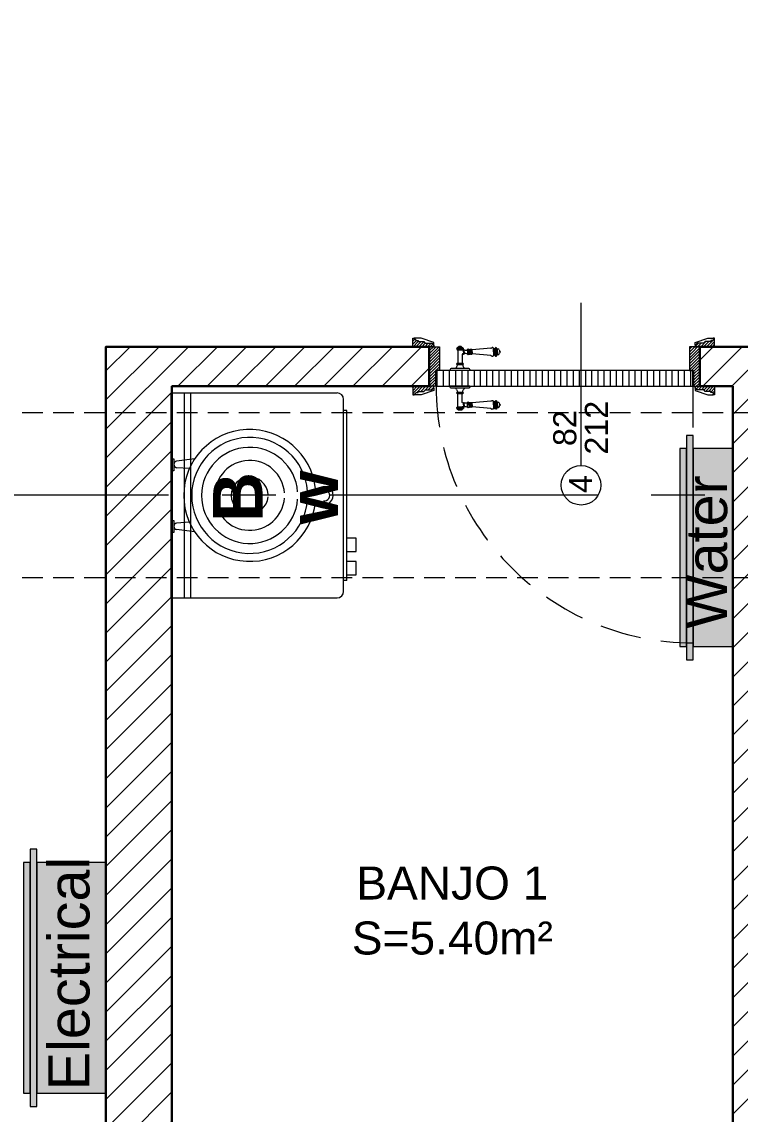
# Model space of a CAD drawing. Header units: centimetres. Extents: x 92587 to 105438, y -55119 to -48334.
# Drawn here: x 94869.6 to 95087.4, y -50860 to -50528.9 of the extents above; entities that cross this region are included whole.
import ezdxf

# ---------------------------------------------------------------- set-up
doc = ezdxf.new("R2010")
doc.units = ezdxf.units.CM
doc.header["$LTSCALE"] = 50
doc.header["$MEASUREMENT"] = 0
doc.linetypes.add('AXES', pattern=[2, 1.25, -0.25, 0.25, -0.25])
doc.linetypes.add('CACHE', pattern=[0.375, 0.25, -0.125])
doc.layers.get('0').update_dxf_attribs({"color": 8})
doc.layers.add('AXES', color=10, linetype='AXES')
doc.layers.add('TEXTE', color=7, linetype='Continuous')
for name, color, linetype, lineweight in [('BANJO', 160, 'Continuous', 9), ('BETON CACHE', 4, 'CACHE', 5), ('door', 44, 'Continuous', 5), ('KASETAT_Pen_No__22', 8, 'Continuous', 50), ('MACONNERIE COUPE', 7, 'Continuous', 30), ('MACONNERIE HACHURE', 253, 'Continuous', 13)]:
    doc.layers.add(name, color=color, linetype=linetype, lineweight=lineweight)
doc.layers.add('DEMOL', color=7, linetype='Continuous', lineweight=60, true_color=0xa87e00)
doc.layers.add('KASETAT_Pen_No__176', color=7, linetype='Continuous', lineweight=15, true_color=0x93a0c6)
doc.styles.add('GENERATED_STYLE_1', font='arial.ttf')
doc.styles.add('RS_TEXT_1.50', font='arial.ttf', dxfattribs={"height": 12.5})

# ---------------------------------------------------------------- blocks, each defined once
blk = doc.blocks.new('A$C1cd8c289')
at = {"layer": 'AXES', "lineweight": 5, "ltscale": 1.3}
blk.add_line((3195, 190), (-1985, 190), dxfattribs=at)
blk = doc.blocks.new('door900')
at = {"color": 0}
for p, q in [((-9.3, 67.7), (9.3, 67.7)), ((-6.8, 71.5), (-6.8, 70.2)), ((-5.5, 71.5), (-6.8, 71.5)), ((-6.8, 70.2), (6.8, 70.2)), ((-5.5, 71.5), (5.5, 71.5)), ((5.5, 71.5), (6.8, 71.5)), ((6.8, 71.5), (6.8, 70.2)), ((92.8, 68.1), (36.2, 62.8)), ((101.2, 67.3), (103.2, 68)), ((101.2, 56.8), (101.2, 67.3)), ((103.2, 68), (103.2, 67.7)), ((103.2, 56.8), (103.2, 68)), ((106.5, 68), (105.5, 67.3)), ((105.5, 56.8), (105.5, 67.3)), ((106.5, 56.8), (106.5, 68)), ((110.7, 68), (111.8, 67.3)), ((110.7, 56.8), (110.7, 68)), ((111.8, 56.8), (111.8, 67.3)), ((9.3, 65.2), (-9.3, 65.2)), ((-6.8, 62.7), (-6.8, 24)), ((-6.8, 62.7), (6.8, 62.7)), ((8.7, 62.7), (6.8, 62.7)), ((6.8, 49.1), (6.8, 24)), ((8.7, 50.9), (8.7, 50.9)), ((10.5, 56.8), (10.5, 62.5)), ((10.5, 56.8), (10.5, 51.1)), ((12.7, 56.8), (12.7, 62.5)), ((12.7, 56.8), (12.7, 51.1)), ((22.5, 63.8), (22.5, 49.8)), ((26.5, 56.8), (26.5, 63.8)), ((26.5, 63.8), (29.1, 63.8)), ((26.5, 63.8), (29.1, 63.8)), ((26.5, 56.8), (26.5, 49.8)), ((26.5, 49.8), (29.1, 49.8)), ((26.5, 49.8), (29.1, 49.8)), ((29.1, 63.8), (29.1, 62.8)), ((29.1, 62.8), (29.1, 56.8)), ((29.1, 50.8), (29.1, 56.8)), ((29.1, 50.8), (29.1, 49.8)), ((29.1, 49.8), (29.1, 49.8)), ((31.1, 62.8), (31.1, 56.8)), ((31.1, 50.8), (31.1, 56.8)), ((34.1, 56.8), (34.1, 62.8)), ((34.1, 62.8), (34.1, 56.8)), ((34.1, 50.8), (34.1, 56.8)), ((34.1, 56.8), (34.1, 50.8)), ((36.2, 56.8), (36.2, 62.8)), ((36.2, 56.8), (36.2, 50.8)), ((92.8, 45.5), (36.2, 50.8)), ((101.2, 56.8), (101.2, 46.3)), ((101.2, 46.3), (103.2, 45.7)), ((103.2, 56.8), (103.2, 46.3)), ((103.2, 45.9), (103.2, 45.7)), ((105.5, 56.8), (105.5, 46.3)), ((106.5, 45.7), (105.5, 46.3)), ((106.5, 56.8), (106.5, 45.7)), ((110.7, 56.8), (110.7, 45.7)), ((110.7, 45.7), (111.8, 46.3)), ((111.8, 66.2), (113.3, 66.2)), ((111.8, 56.8), (111.8, 46.3)), ((111.8, 47.5), (113.3, 47.5)), ((113.3, 56.8), (113.3, 66.2)), ((113.3, 56.8), (113.3, 47.5)), ((120.5, 56.8), (120.5, 58.6)), ((120.5, 56.8), (120.5, 55)), ((-30, 3), (-30, 0)), ((30, 0), (-30, 0)), ((27, 6), (-27, 6)), ((-8.3, 22.3), (8.3, 22.3)), ((-8.3, 18.3), (8.3, 18.3)), ((30, 3), (30, 0))]:
    blk.add_line(p, q, dxfattribs=at)
for centre, radius, start, end in [((-9.3, 66.5), 1.25, 90, 270), ((-6.8, 67.7), 2.51, 90.115, 179.885), ((0, 64), 9.29, 53.4104, 126.5896), ((6.8, 67.7), 2.51, 0.115, 89.885), ((9.3, 66.5), 1.25, 270, 90), ((93.1, 72.5), 4.4, 266.3976, 315.6468), ((98.3, 67.4), 2.89, 358.3861, 135.6468), ((104.3, 67.6), 1.15, 170.914, 348.1019), ((108.6, 68), 2.1, 0, 180), ((-6.8, 65.2), 2.51, 180.115, 269.885), ((6.8, 65.2), 2.51, 270.115, 359.885), ((8.7, 49), 1.91, 88.7426, 178.1515), ((8.6, 64.9), 2.15, 272.7029, 297.6142), ((8.6, 48.8), 2.15, 62.3858, 87.2971), ((10, 62.5), 0.561, 3.7097, 127.9634), ((10, 51.1), 0.561, 232.0366, 356.2903), ((11.6, 62.5), 1.1, 0.0106, 179.9894), ((11.6, 51.1), 1.1, 180.0106, 359.9894), ((16.7, 70.5), 8.83, 243.5466, 311.3694), ((16.7, 43.2), 8.83, 48.6306, 116.4534), ((24.5, 63.7), 2.01, 4.1469, 175.8531), ((24.5, 50), 2.01, 184.1469, 355.8531), ((30.1, 62.8), 1.03, 0, 180.0014), ((30.1, 50.8), 1.03, 179.9972, 0), ((32.6, 62.8), 1.48, 0, 180), ((32.6, 50.8), 1.48, 180, 0), ((35.2, 62.8), 1.03, 0, 180), ((32.6, 62.8), 1.48, 1.563306237032948e-10, 2.08440831604393e-10), ((35.2, 50.8), 1.03, 180, 0), ((93.1, 41.1), 4.4, 44.3532, 93.6024), ((98.3, 46.2), 2.89, 224.3532, 1.6139), ((104.3, 46.1), 1.15, 11.8981, 189.086), ((108.6, 45.7), 2.1, 180, 0), ((115.5, 62.5), 2.84, 13.4568, 140.4953), ((115.5, 51.2), 2.84, 219.5047, 346.5432), ((127.9, 65.2), 9.88, 191.9991, 221.6757), ((127.9, 48.5), 9.88, 138.3243, 168.0009), ((120.5, 56.8), 1.79, 0, 90), ((120.5, 56.8), 1.79, 270, 0), ((-27, 3), 3, 90, 180), ((-6.8, 6), 6, 130.5908, 180), ((-16.6, 16.6), 8.41, 314.3689, 12.0705), ((-8.3, 20.3), 2, 90, 270), ((-8.5, 24), 1.71, 275.059, 359.7825), ((8.5, 24), 1.71, 180.2175, 264.941), ((16.6, 16.6), 8.41, 167.9295, 225.6311), ((8.3, 20.3), 2, 270, 90), ((6.8, 6), 6, 0, 49.4092), ((27, 3), 3, 0, 90)]:
    blk.add_arc(centre, radius, start, end, dxfattribs=at)

msp = doc.modelspace()

# ---------------------------------------------------------------- hatches: boundary and pattern name
at = {"layer": 'door'}
h = msp.add_hatch(dxfattribs=at)
h.set_pattern_fill('ANSI31', color=256, scale=5, angle=900)
h.set_pattern_definition([(225, (241792.3773, -109202.33257), (0.4419417382, -0.4419417382), [])])
h.paths.add_polyline_path([(94993.12, -50627.36), (94996.26, -50627.36), (94996.26, -50634.54), (94995.01, -50634.54), (94995.01, -50639.36), (94993.12, -50639.36)])
edge = h.paths.add_edge_path()
edge.add_line((94989.37, -50625.48), (94989.79, -50625.48))
edge.add_line((94989.79, -50625.48), (94989.79, -50625.79))
edge.add_line((94989.79, -50625.79), (94991.55, -50625.79))
edge.add_line((94991.55, -50625.79), (94991.55, -50626))
edge.add_arc((94991.55, -50626.31), 0.314, 0, 90, ccw=False)
edge.add_line((94991.86, -50626.31), (94993.96, -50626.31))
edge.add_line((94993.96, -50626.31), (94993.96, -50626.52))
edge.add_arc((94993.96, -50626.84), 0.314, 0, 90, ccw=False)
edge.add_line((94994.27, -50626.84), (94994.48, -50626.84))
edge.add_line((94994.48, -50626.84), (94994.48, -50627.36))
edge.add_line((94994.48, -50627.36), (94988.12, -50627.36))
edge.add_line((94988.12, -50627.36), (94988.12, -50624.74))
edge.add_line((94988.12, -50624.74), (94988.53, -50624.74))
edge.add_line((94988.53, -50624.74), (94988.53, -50625.06))
edge.add_line((94988.53, -50625.06), (94988.95, -50625.06))
edge.add_arc((94989.37, -50625.06), 0.419, 180, 270)
edge = h.paths.add_edge_path()
edge.add_line((94989.37, -50641.25), (94989.79, -50641.25))
edge.add_line((94989.79, -50641.25), (94989.79, -50640.93))
edge.add_line((94989.79, -50640.93), (94991.55, -50640.93))
edge.add_line((94991.55, -50640.93), (94991.55, -50640.72))
edge.add_arc((94991.55, -50640.41), 0.314, 270, 360)
edge.add_line((94991.86, -50640.41), (94993.96, -50640.41))
edge.add_line((94993.96, -50640.41), (94993.96, -50640.2))
edge.add_arc((94993.96, -50639.89), 0.314, 270, 360)
edge.add_line((94994.27, -50639.89), (94994.48, -50639.89))
edge.add_line((94994.48, -50639.89), (94994.48, -50639.36))
edge.add_line((94994.48, -50639.36), (94988.12, -50639.36))
edge.add_line((94988.12, -50639.36), (94988.12, -50641.98))
edge.add_line((94988.12, -50641.98), (94988.53, -50641.98))
edge.add_line((94988.53, -50641.98), (94988.53, -50641.67))
edge.add_line((94988.53, -50641.67), (94988.95, -50641.67))
edge.add_arc((94989.37, -50641.67), 0.419, 90, 180, ccw=False)
h = msp.add_hatch(dxfattribs=at)
h.set_pattern_fill('ANSI31', color=256, scale=5, angle=900)
h.set_pattern_definition([(225, (241782.3654, -109202.33257), (0.4419417382, -0.4419417382), [])])
edge = h.paths.add_edge_path()
edge.add_line((95078.86, -50625.48), (95078.44, -50625.48))
edge.add_line((95078.44, -50625.48), (95078.44, -50625.79))
edge.add_line((95078.44, -50625.79), (95076.68, -50625.79))
edge.add_line((95076.68, -50625.79), (95076.68, -50626))
edge.add_arc((95076.68, -50626.31), 0.314, 90, 180)
edge.add_line((95076.37, -50626.31), (95074.27, -50626.31))
edge.add_line((95074.27, -50626.31), (95074.27, -50626.52))
edge.add_arc((95074.27, -50626.84), 0.314, 90, 180)
edge.add_line((95073.96, -50626.84), (95073.75, -50626.84))
edge.add_line((95073.75, -50626.84), (95073.75, -50627.36))
edge.add_line((95073.75, -50627.36), (95079.61, -50627.36))
edge.add_line((95079.61, -50627.36), (95079.61, -50624.74))
edge.add_line((95079.61, -50624.74), (95079.2, -50624.74))
edge.add_line((95079.2, -50624.74), (95079.2, -50625.06))
edge.add_line((95079.2, -50625.06), (95079.28, -50625.06))
edge.add_arc((95078.86, -50625.06), 0.419, -90, 0, ccw=False)
h.paths.add_polyline_path([(95075.11, -50627.36), (95071.97, -50627.36), (95071.97, -50634.54), (95073.22, -50634.54), (95073.22, -50639.36), (95075.11, -50639.36)])
edge = h.paths.add_edge_path()
edge.add_line((95078.86, -50641.25), (95078.44, -50641.25))
edge.add_line((95078.44, -50641.25), (95078.44, -50640.93))
edge.add_line((95078.44, -50640.93), (95076.68, -50640.93))
edge.add_line((95076.68, -50640.93), (95076.68, -50640.72))
edge.add_arc((95076.68, -50640.41), 0.314, 180, 270, ccw=False)
edge.add_line((95076.37, -50640.41), (95074.27, -50640.41))
edge.add_line((95074.27, -50640.41), (95074.27, -50640.2))
edge.add_arc((95074.27, -50639.89), 0.314, 180, 270, ccw=False)
edge.add_line((95073.96, -50639.89), (95073.75, -50639.89))
edge.add_line((95073.75, -50639.89), (95073.75, -50639.36))
edge.add_line((95073.75, -50639.36), (95079.61, -50639.36))
edge.add_line((95079.61, -50639.36), (95079.61, -50641.98))
edge.add_line((95079.61, -50641.98), (95079.2, -50641.98))
edge.add_line((95079.2, -50641.98), (95079.2, -50641.67))
edge.add_line((95079.2, -50641.67), (95079.28, -50641.67))
edge.add_arc((95078.86, -50641.67), 0.419, 360, 450)
h = msp.add_hatch(dxfattribs=at)
h.set_pattern_fill('ANSI31', color=256, scale=15, angle=405)
h.set_pattern_definition([(90, (48283.6622, -153249.765), (-1.875, 2e-15), [])])
h.paths.add_polyline_path([(95073.01, -50634.6), (94995.22, -50634.6), (94995.22, -50639.31), (95073.01, -50639.31)])
at = {"layer": 'KASETAT_Pen_No__176', "linetype": 'Continuous', "lineweight": 0, "true_color": 0x139b48}
msp.add_hatch(color=114, dxfattribs=at).paths.add_polyline_path([(95069.11, -50658.26), (95069.11, -50718.26), (95071.11, -50718.26), (95071.11, -50722.26), (95073.11, -50722.26), (95073.11, -50718.26), (95085.11, -50718.26), (95085.11, -50658.26), (95073.11, -50658.26), (95073.11, -50654.26), (95071.11, -50654.26), (95071.11, -50658.26)])
at = {"layer": 'KASETAT_Pen_No__176', "linetype": 'Continuous', "lineweight": 0, "true_color": 0x2776bb}
msp.add_hatch(color=152, dxfattribs=at).paths.add_polyline_path([(94870.11, -50783.69), (94870.11, -50853.69), (94872.11, -50853.69), (94872.11, -50857.69), (94874.11, -50857.69), (94874.11, -50853.69), (94895.11, -50853.69), (94895.11, -50783.69), (94874.11, -50783.69), (94874.11, -50779.69), (94872.11, -50779.69), (94872.11, -50783.69)])
at = {"layer": 'MACONNERIE HACHURE'}
h = msp.add_hatch(dxfattribs=at)
h.set_pattern_fill('ANSI31', color=256, scale=50, style=0)
h.set_pattern_definition([(45, (0, 5835.283), (-4.41941738, 4.41941738), [])])
h.paths.add_polyline_path([(93729.11, -50527.36), (93729.11, -50358.36), (93801.11, -50358.36), (93801.11, -50337.36), (93779.11, -50337.36), (93779.11, -50332.36), (93959.11, -50332.36), (93959.11, -50344.36), (93909.11, -50344.36), (93909.11, -50517.36), (93887.11, -50517.36), (93887.11, -50505.36), (93897.11, -50505.36), (93897.11, -50344.36), (93806.11, -50344.36), (93806.11, -50363.36), (93749.11, -50363.36), (93749.11, -50505.36), (93805.11, -50505.36), (93805.11, -50517.36), (93741.11, -50517.36), (93741.11, -50527.36)])
h.paths.add_polyline_path([(94298.94, -51192.36), (94249.11, -51192.36), (94249.11, -51152.36), (94298.94, -51152.36)])
h.paths.add_polyline_path([(94459.11, -51192.36), (94419.11, -51192.36), (94419.11, -51152.36), (94459.11, -51152.36)])
h.paths.add_polyline_path([(94319.11, -51547.36), (94229.11, -51547.36), (94229.11, -51487.36), (94076.11, -51487.36), (94076.11, -51547.36), (94064.11, -51547.36), (94064.11, -51427.36), (94084.11, -51427.36), (94084.11, -51462.36), (94249.11, -51462.36), (94249.11, -51511.36), (94319.11, -51511.36), (94319.11, -51462.36), (94354.11, -51462.36), (94354.11, -51482.36), (94344.11, -51482.36), (94344.11, -51532.36), (94319.11, -51532.36), (94319.11, -51516.36), (94249.11, -51516.36), (94249.11, -51542.36), (94319.11, -51542.36)])
h.paths.add_polyline_path([(93749.11, -49932.36), (93849.11, -49932.36), (93849.11, -49907.36), (93749.11, -49907.36)])
h.paths.add_polyline_path([(93514.11, -51940.47), (93489.11, -51940.47), (93489.11, -51987.36), (93514.11, -51987.36)])
h.paths.add_polyline_path([(93514.11, -50042.36), (93489.11, -50042.36), (93489.11, -50022.36), (93514.11, -50022.36)])
h.paths.add_polyline_path([(94196.61, -51192.36), (94214.11, -51192.36), (94214.11, -51172.36), (94196.61, -51172.36)])
h.paths.add_polyline_path([(93874.11, -51305.36), (93864.11, -51305.36), (93864.11, -51317.36), (93904.11, -51317.36), (93904.11, -51305.36), (93894.11, -51305.36), (93894.11, -50987.36), (94064.11, -50987.36), (94064.11, -51305.36), (93986.1, -51305.36), (93986.1, -51317.36), (94064.11, -51317.36), (94064.11, -51327.36), (94084.11, -51327.36), (94084.11, -51192.36), (94096.61, -51192.36), (94096.61, -51172.36), (94084.11, -51172.36), (94084.11, -50957.36), (94063.11, -50957.36), (94063.11, -50627.36), (93965.1, -50627.36), (93965.1, -50639.36), (94043.11, -50639.36), (94043.11, -50957.36), (93873.11, -50957.36), (93873.11, -50639.36), (93883.11, -50639.36), (93883.11, -50627.36), (93843.11, -50627.36), (93843.11, -50639.36), (93853.11, -50639.36), (93853.11, -50957.36), (93514.11, -50957.36), (93514.11, -50912.36), (93489.11, -50912.36), (93489.11, -50962.36), (93379.11, -50962.36), (93379.11, -50982.36), (93489.11, -50982.36), (93489.11, -51032.36), (93514.11, -51032.36), (93514.11, -50987.36), (93874.11, -50987.36)])
h.paths.add_polyline_path([(93706.11, -50332.36), (93706.11, -50352.36), (93404.11, -50352.36), (93404.11, -50417.36), (93379.11, -50417.36), (93379.11, -50327.36), (93489.11, -50327.36), (93489.11, -50312.36), (93514.11, -50312.36), (93514.11, -50332.36)])
h.paths.add_polyline_path([(94149.11, -50235.36), (94174.11, -50235.36), (94174.11, -50513.36), (94226.11, -50513.36), (94226.11, -50535.36), (94214.11, -50535.36), (94214.11, -50525.36), (94089.11, -50525.36), (94089.11, -50513.36), (94149.11, -50513.36)])
h.paths.add_polyline_path([(94174.11, -50162.36), (94174.11, -50142.36), (94224.11, -50142.36), (94224.11, -50022.36), (94249.11, -50022.36), (94249.11, -50137.36), (94266.61, -50137.36), (94266.61, -50162.36)])
h.paths.add_polyline_path([(93514.11, -49972.36), (93514.11, -49932.36), (93569.11, -49932.36), (93569.11, -49907.36), (93489.11, -49907.36), (93489.11, -49972.36)])
h.paths.add_polyline_path([(94089.11, -49932.36), (94029.11, -49932.36), (94029.11, -49907.36), (94114.11, -49907.36), (94114.11, -49972.36), (94114.11, -49972.36), (94114.11, -50022.36), (94089.11, -50022.36)])
h.paths.add_polyline_path([(93514.11, -51612.36), (93514.11, -51670.47), (93489.11, -51670.47), (93489.11, -51617.36), (93379.11, -51617.36), (93379.11, -51527.36), (93404.11, -51527.36), (93404.11, -51592.36), (93737.11, -51592.36), (93737.11, -51419.36), (93749.11, -51419.36), (93749.11, -51427.36), (93805.11, -51427.36), (93805.11, -51439.36), (93749.11, -51439.36), (93749.11, -51587.36), (93897.11, -51587.36), (93897.11, -51439.36), (93887.11, -51439.36), (93887.11, -51427.36), (93909.11, -51427.36), (93909.11, -51600.36), (93958.97, -51600.36), (93958.97, -51612.36)])
h.paths.add_polyline_path([(93749.11, -51285.36), (93749.11, -51305.36), (93772.11, -51305.36), (93772.11, -51317.36), (93749.11, -51317.36), (93749.11, -51327.36), (93737.11, -51327.36), (93737.11, -51297.36), (93514.11, -51297.36), (93514.11, -51285.36)], flags=17)
h.paths.add_polyline_path([(93729.11, -50647.36), (93514.11, -50647.36), (93514.11, -50659.36), (93741.11, -50659.36), (93741.11, -50639.36), (93751.11, -50639.36), (93751.11, -50627.36), (93741.11, -50627.36), (93741.11, -50619.36), (93729.11, -50619.36)])
h.paths.add_polyline_path([(94314.11, -50647.36), (94314.11, -50635.36), (94226.11, -50635.36), (94226.11, -50627.36), (94214.11, -50627.36), (94214.11, -50647.36)])
h.paths.add_polyline_path([(93404.11, -51297.36), (93379.11, -51297.36), (93379.11, -51347.36), (93404.11, -51347.36)])
h.paths.add_polyline_path([(93404.11, -50647.36), (93379.11, -50647.36), (93379.11, -50597.36), (93404.11, -50597.36)])
h.paths.add_polyline_path([(93514.11, -51247.36), (93489.11, -51247.36), (93489.11, -51192.47), (93514.11, -51192.47)], flags=17)
h.paths.add_polyline_path([(93514.11, -50697.36), (93489.11, -50697.36), (93489.11, -50752.25), (93514.11, -50752.25)], flags=17)
h.paths.add_polyline_path([(94659.28, -51192.36), (94709.11, -51192.36), (94709.11, -51152.36), (94659.28, -51152.36)])
h.paths.add_polyline_path([(94499.11, -51192.36), (94539.11, -51192.36), (94539.11, -51152.36), (94499.11, -51152.36)])
h.paths.add_polyline_path([(94344.11, -52012.36), (94364.11, -52012.36), (94364.11, -52037.36), (94344.11, -52037.36)])
h.paths.add_polyline_path([(94029.11, -52012.36), (94029.11, -52037.36), (94209.11, -52037.36), (94209.11, -52012.36)])
h.paths.add_polyline_path([(94639.11, -51547.36), (94729.11, -51547.36), (94729.11, -51487.36), (94882.11, -51487.36), (94882.11, -51547.36), (94894.11, -51547.36), (94894.11, -51427.36), (94874.11, -51427.36), (94874.11, -51462.36), (94709.11, -51462.36), (94709.11, -51511.36), (94639.11, -51511.36), (94639.11, -51462.36), (94454.11, -51462.36), (94454.11, -51482.36), (94614.11, -51482.36), (94614.11, -51532.36), (94639.11, -51532.36), (94639.11, -51516.36), (94709.11, -51516.36), (94709.11, -51542.36), (94639.11, -51542.36)])
h.paths.add_polyline_path([(95209.11, -49932.36), (95109.11, -49932.36), (95109.11, -49907.36), (95209.11, -49907.36)])
h.paths.add_polyline_path([(95444.11, -51940.47), (95469.11, -51940.47), (95469.11, -51987.36), (95444.11, -51987.36)])
h.paths.add_polyline_path([(95444.11, -50042.36), (95469.11, -50042.36), (95469.11, -50022.36), (95444.11, -50022.36)])
h.paths.add_polyline_path([(94761.61, -51192.36), (94744.11, -51192.36), (94744.11, -51172.36), (94761.61, -51172.36)])
h.paths.add_polyline_path([(94464.11, -50162.36), (94446.61, -50162.36), (94446.61, -50137.36), (94464.11, -50137.36), (94464.11, -49972.36), (94494.11, -49972.36), (94494.11, -50137.36), (94511.72, -50137.36), (94511.72, -50162.36), (94494.11, -50162.36), (94494.11, -50635.36), (94562.11, -50635.36), (94562.11, -50647.36), (94494.11, -50647.36), (94494.11, -50822.36), (94464.11, -50822.36), (94464.11, -50647.36), (94396.11, -50647.36), (94396.11, -50635.36), (94464.11, -50635.36)])
h.paths.add_polyline_path([(95084.11, -51305.36), (95094.11, -51305.36), (95094.11, -51317.36), (95054.11, -51317.36), (95054.11, -51305.36), (95064.11, -51305.36), (95064.11, -50987.36), (94894.11, -50987.36), (94894.11, -51305.36), (94972.12, -51305.36), (94972.12, -51317.36), (94894.11, -51317.36), (94894.11, -51327.36), (94874.11, -51327.36), (94874.11, -51192.36), (94861.61, -51192.36), (94861.61, -51172.36), (94874.11, -51172.36), (94874.11, -50957.36), (94895.11, -50957.36), (94895.11, -50627.36), (94993.12, -50627.36), (94993.12, -50639.36), (94915.11, -50639.36), (94915.11, -50957.36), (95085.11, -50957.36), (95085.11, -50639.36), (95075.11, -50639.36), (95075.11, -50627.36), (95115.11, -50627.36), (95115.11, -50639.36), (95105.11, -50639.36), (95105.11, -50957.36), (95444.11, -50957.36), (95444.11, -50912.36), (95469.11, -50912.36), (95469.11, -50962.36), (95579.11, -50962.36), (95579.11, -50982.36), (95469.11, -50982.36), (95469.11, -51032.36), (95444.11, -51032.36), (95444.11, -50987.36), (95084.11, -50987.36)])
h.paths.add_polyline_path([(95229.11, -50358.36), (95157.11, -50358.36), (95157.11, -50337.36), (95179.11, -50337.36), (95179.11, -50332.36), (94999.11, -50332.36), (94999.11, -50344.36), (95049.11, -50344.36), (95049.11, -50517.36), (95071.11, -50517.36), (95071.11, -50505.36), (95061.11, -50505.36), (95061.11, -50344.36), (95152.11, -50344.36), (95152.11, -50363.36), (95209.11, -50363.36), (95209.11, -50505.36), (95153.11, -50505.36), (95153.11, -50517.36), (95217.11, -50517.36), (95217.11, -50527.36), (95229.11, -50527.36)])
h.paths.add_polyline_path([(95252.11, -50332.36), (95252.11, -50352.36), (95554.11, -50352.36), (95554.11, -50417.36), (95579.11, -50417.36), (95579.11, -50327.36), (95469.11, -50327.36), (95469.11, -50312.36), (95444.11, -50312.36), (95444.11, -50332.36)])
h.paths.add_polyline_path([(94809.11, -50235.36), (94784.11, -50235.36), (94784.11, -50513.36), (94732.11, -50513.36), (94732.11, -50535.36), (94744.11, -50535.36), (94744.11, -50525.36), (94869.11, -50525.36), (94869.11, -50513.36), (94809.11, -50513.36)])
h.paths.add_polyline_path([(94784.11, -50162.36), (94784.11, -50142.36), (94734.11, -50142.36), (94734.11, -50022.36), (94709.11, -50022.36), (94709.11, -50137.36), (94691.61, -50137.36), (94691.61, -50162.36)])
h.paths.add_polyline_path([(95444.11, -49972.36), (95444.11, -49932.36), (95389.11, -49932.36), (95389.11, -49907.36), (95469.11, -49907.36), (95469.11, -49972.36)])
h.paths.add_polyline_path([(94869.11, -49932.36), (94929.11, -49932.36), (94929.11, -49907.36), (94844.11, -49907.36), (94844.11, -49972.36), (94844.11, -49972.36), (94844.11, -50022.36), (94869.11, -50022.36)])
h.paths.add_polyline_path([(93514.11, -52012.36), (93569.11, -52012.36), (93569.11, -52037.36), (93514.11, -52037.36)])
h.paths.add_polyline_path([(93749.11, -52012.36), (93749.11, -52037.36), (93849.11, -52037.36), (93849.11, -52012.36)])
h.paths.add_polyline_path([(94464.11, -52012.36), (94614.11, -52012.36), (94614.11, -52037.36), (94464.11, -52037.36)])
h.paths.add_polyline_path([(94749.11, -52012.36), (95444.11, -52012.36), (95444.11, -52037.36), (94749.11, -52037.36)])
h.paths.add_polyline_path([(95444.11, -51612.36), (95444.11, -51670.47), (95469.11, -51670.47), (95469.11, -51617.36), (95579.11, -51617.36), (95579.11, -51527.36), (95554.11, -51527.36), (95554.11, -51592.36), (95221.11, -51592.36), (95221.11, -51419.36), (95209.11, -51419.36), (95209.11, -51427.36), (95153.11, -51427.36), (95153.11, -51439.36), (95209.11, -51439.36), (95209.11, -51587.36), (95061.11, -51587.36), (95061.11, -51439.36), (95071.11, -51439.36), (95071.11, -51427.36), (95049.11, -51427.36), (95049.11, -51600.36), (94999.24, -51600.36), (94999.24, -51612.36)])
h.paths.add_polyline_path([(95209.11, -51285.36), (95209.11, -51305.36), (95186.11, -51305.36), (95186.11, -51317.36), (95209.11, -51317.36), (95209.11, -51327.36), (95221.11, -51327.36), (95221.11, -51297.36), (95444.11, -51297.36), (95444.11, -51285.36)], flags=17)
h.paths.add_polyline_path([(95229.11, -50647.36), (95444.11, -50647.36), (95444.11, -50659.36), (95217.11, -50659.36), (95217.11, -50639.36), (95207.11, -50639.36), (95207.11, -50627.36), (95217.11, -50627.36), (95217.11, -50619.36), (95229.11, -50619.36)])
h.paths.add_polyline_path([(94644.11, -50647.36), (94644.11, -50635.36), (94732.11, -50635.36), (94732.11, -50627.36), (94744.11, -50627.36), (94744.11, -50647.36)])
h.paths.add_polyline_path([(95554.11, -51297.36), (95579.11, -51297.36), (95579.11, -51347.36), (95554.11, -51347.36)])
h.paths.add_polyline_path([(95554.11, -50647.36), (95579.11, -50647.36), (95579.11, -50597.36), (95554.11, -50597.36)])
h.paths.add_polyline_path([(95444.11, -51247.36), (95469.11, -51247.36), (95469.11, -51192.47), (95444.11, -51192.47)], flags=17)
h.paths.add_polyline_path([(95444.11, -50697.36), (95469.11, -50697.36), (95469.11, -50752.25), (95444.11, -50752.25)], flags=17)

# ---------------------------------------------------------------- linework, layer by layer
at = {"layer": 'BANJO'}
for p, q in [((94914.88, -50641.36), (94965.16, -50641.36)), ((94914.88, -50703.52), (94914.88, -50641.36)), ((94918.88, -50703.52), (94918.88, -50641.36)), ((94920.88, -50703.52), (94920.88, -50641.36)), ((94967.16, -50701.52), (94967.16, -50643.36)), ((94968.16, -50646.66), (94967.16, -50646.66)), ((94968.16, -50698.22), (94968.16, -50646.66)), ((94922.02, -50661.38), (94916.5, -50662.07)), ((94920.42, -50664.29), (94916.5, -50664.04)), ((94960.88, -50669.84), (94955, -50671.46)), ((94960.88, -50675.04), (94955, -50673.43)), ((94920.42, -50680.59), (94916.5, -50680.84)), ((94922.02, -50683.5), (94916.5, -50682.81)), ((94970.92, -50685.43), (94968.16, -50685.43)), ((94970.92, -50689.48), (94970.92, -50685.43)), ((94968.16, -50689.48), (94970.92, -50689.48)), ((94970.92, -50692.43), (94968.16, -50692.43)), ((94970.92, -50696.48), (94970.92, -50692.43)), ((94968.16, -50696.48), (94970.92, -50696.48)), ((94968.16, -50698.22), (94967.16, -50698.22)), ((94914.88, -50703.52), (94965.16, -50703.52))]:
    msp.add_line(p, q, dxfattribs=at)
for points in [[(94914.88, -50664.99), (94914.88, -50661.33), (94915.68, -50661.33), (94915.68, -50664.99)], [(94914.88, -50683.66), (94914.88, -50680), (94915.68, -50680), (94915.68, -50683.66)]]:
    msp.add_lwpolyline(points, close=True, dxfattribs=at)
for centre, radius, start, end in [((94965.16, -50643.36), 2, 0, 90), ((94938.68, -50672.44), 20, 5.6501, 354.3499), ((94938.68, -50672.44), 17.58, 4.3008, 355.6992), ((94938.68, -50672.44), 14.58, 4.3008, 355.6992), ((94916.68, -50663.05), 1, 100.3544, 259.6456), ((94938.68, -50672.44), 10.58, 4.3008, 355.6992), ((94938.68, -50672.44), 5.58, 4.3008, 355.6992), ((94955.18, -50672.44), 1, 100.3544, 259.6456), ((94961.34, -50672.44), 2.64, 259.9738, 100.0262), ((94961.34, -50672.44), 1.64, 259.9738, 100.0262), ((94916.68, -50681.83), 1, 100.3544, 259.6456), ((94965.16, -50701.52), 2, 270, 0)]:
    msp.add_arc(centre, radius, start, end, dxfattribs=at)
at = {"layer": 'BETON CACHE', "lineweight": 5, "ltscale": 0.5}
msp.add_lwpolyline([(93379.11, -50697.36), (95579.11, -50697.36), (95579.11, -50647.36), (93379.11, -50647.36)], close=True, dxfattribs=at)
at = {"layer": 'door'}
msp.add_line((95039.12, -50663.36), (95039.12, -50614.04), dxfattribs=at)
at = {"layer": 'door', "linetype": 'CACHE'}
msp.add_line((95073.01, -50639.31), (95073.01, -50717.11), dxfattribs=at)
at = {"layer": 'door'}
for points in [[(94989.37, -50625.48), (94989.79, -50625.48), (94989.79, -50625.79), (94991.55, -50625.79), (94991.55, -50626, -0.414214), (94991.86, -50626.31), (94993.96, -50626.31), (94993.96, -50626.52, -0.414214), (94994.27, -50626.84), (94994.48, -50626.84), (94994.48, -50627.36), (94988.12, -50627.36), (94988.12, -50624.74), (94988.53, -50624.74), (94988.53, -50625.06), (94988.95, -50625.06, 0.414214), (94989.37, -50625.48)], [(95078.86, -50625.48), (95078.44, -50625.48), (95078.44, -50625.79), (95076.68, -50625.79), (95076.68, -50626, 0.414214), (95076.37, -50626.31), (95074.27, -50626.31), (95074.27, -50626.52, 0.414214), (95073.96, -50626.84), (95073.75, -50626.84), (95073.75, -50627.36), (95079.61, -50627.36), (95079.61, -50624.74), (95079.2, -50624.74), (95079.2, -50625.06), (95079.28, -50625.06, -0.414214), (95078.86, -50625.48)], [(94989.37, -50641.25), (94989.79, -50641.25), (94989.79, -50640.93), (94991.55, -50640.93), (94991.55, -50640.72, 0.414214), (94991.86, -50640.41), (94993.96, -50640.41), (94993.96, -50640.2, 0.414214), (94994.27, -50639.89), (94994.48, -50639.89), (94994.48, -50639.36), (94988.12, -50639.36), (94988.12, -50641.98), (94988.53, -50641.98), (94988.53, -50641.67), (94988.95, -50641.67, -0.414214), (94989.37, -50641.25)], [(95078.86, -50641.25), (95078.44, -50641.25), (95078.44, -50640.93), (95076.68, -50640.93), (95076.68, -50640.72, -0.414214), (95076.37, -50640.41), (95074.27, -50640.41), (95074.27, -50640.2, -0.414214), (95073.96, -50639.89), (95073.75, -50639.89), (95073.75, -50639.36), (95079.61, -50639.36), (95079.61, -50641.98), (95079.2, -50641.98), (95079.2, -50641.67), (95079.28, -50641.67, 0.414214), (95078.86, -50641.25)]]:
    msp.add_lwpolyline(points, format="xyb", dxfattribs=at)
for points in [[(94994.48, -50626.84), (94994.48, -50626.11), (94990.63, -50624.74), (94988.53, -50624.74)], [(95073.75, -50626.84), (95073.75, -50626.11), (95077.6, -50624.74), (95079.2, -50624.74)], [(94993.12, -50627.36), (94996.26, -50627.36), (94996.26, -50634.54), (94995.01, -50634.54), (94995.01, -50639.36), (94993.12, -50639.36), (94993.12, -50627.36)], [(95075.11, -50627.36), (95071.97, -50627.36), (95071.97, -50634.54), (95073.22, -50634.54), (95073.22, -50639.36), (95075.11, -50639.36), (95075.11, -50627.36)], [(95073.01, -50634.6), (94995.22, -50634.6), (94995.22, -50639.31), (95073.01, -50639.31), (95073.01, -50634.6)], [(94994.48, -50639.89), (94994.48, -50640.62), (94990.63, -50641.98), (94988.53, -50641.98)], [(95073.75, -50639.89), (95073.75, -50640.62), (95077.6, -50641.98), (95079.2, -50641.98)]]:
    msp.add_lwpolyline(points, dxfattribs=at)
msp.add_circle((95039.12, -50669.36), 6, dxfattribs=at)
at = {"layer": 'door', "linetype": 'CACHE'}
msp.add_arc((95073.01, -50639.31), 77.8, 180, 270, dxfattribs=at)
at = {"layer": 'KASETAT_Pen_No__22', "color": 32, "linetype": 'Continuous', "lineweight": 0, "true_color": 0xcd6928}
for p, q in [((95071.11, -50654.26), (95071.11, -50722.26)), ((95073.11, -50654.26), (95071.11, -50654.26)), ((95073.11, -50722.26), (95073.11, -50654.26)), ((95069.11, -50658.26), (95069.11, -50718.26)), ((95071.11, -50658.26), (95069.11, -50658.26)), ((95071.11, -50718.26), (95071.11, -50658.26)), ((95073.11, -50658.26), (95073.11, -50718.26)), ((95085.11, -50658.26), (95073.11, -50658.26)), ((95085.11, -50718.26), (95085.11, -50658.26)), ((95069.11, -50718.26), (95071.11, -50718.26)), ((95073.11, -50718.26), (95085.11, -50718.26)), ((95071.11, -50722.26), (95073.11, -50722.26)), ((94872.11, -50779.69), (94872.11, -50857.69)), ((94874.11, -50779.69), (94872.11, -50779.69)), ((94874.11, -50857.69), (94874.11, -50779.69)), ((94870.11, -50783.69), (94870.11, -50853.69)), ((94872.11, -50783.69), (94870.11, -50783.69)), ((94872.11, -50853.69), (94872.11, -50783.69)), ((94874.11, -50783.69), (94874.11, -50853.69)), ((94895.11, -50783.69), (94874.11, -50783.69)), ((94895.11, -50853.69), (94895.11, -50783.69)), ((94870.11, -50853.69), (94872.11, -50853.69)), ((94874.11, -50853.69), (94895.11, -50853.69)), ((94872.11, -50857.69), (94874.11, -50857.69))]:
    msp.add_line(p, q, dxfattribs=at)
at = {"layer": 'MACONNERIE COUPE'}
for points in [[(94895.11, -50957.36), (94895.11, -50627.36), (94993.12, -50627.36), (94993.12, -50639.36), (94915.11, -50639.36), (94915.11, -50957.36)], [(95085.11, -50957.36), (95085.11, -50639.36), (95075.11, -50639.36), (95075.11, -50627.36), (95115.11, -50627.36)]]:
    msp.add_lwpolyline(points, dxfattribs=at)

# ---------------------------------------------------------------- block references
at = {"layer": 'door', "xscale": 0.1, "yscale": 0.1, "zscale": 0.1}
msp.add_blockref('door900', (95002.45, -50634.6), dxfattribs=at)
at = {"layer": 'door', "xscale": -0.1, "yscale": 0.1, "zscale": 0.1, "rotation": 180}
msp.add_blockref('door900', (95002.45, -50639.31), dxfattribs=at)
at = {"layer": 'MACONNERIE COUPE', "lineweight": 5, "ltscale": 0.5}
msp.add_blockref('A$C1cd8c289', (94709.11, -50862.36), dxfattribs=at)

# ---------------------------------------------------------------- texts
at = {"layer": 'BANJO', "char_height": 15, "attachment_point": 3, "rotation": 90, "style": 'RS_TEXT_1.50'}
for s, insert in [('{\\fArial|b1|i0|c0|p34;w}', (94950.49, -50664.92)), ('{\\fArial|b1|i0|c0|p34;B}', (94927.58, -50665.34))]:
    msp.add_mtext_dynamic_manual_height_columns(s, width=19.1434, gutter_width=31.25, heights=[-15], dxfattribs=dict(at, insert=insert))
at = {"layer": 'DEMOL', "lineweight": -2, "insert": (95000.11, -50798.36), "char_height": 10, "width": 93.9293, "attachment_point": 5, "style": 'RS_TEXT_1.50'}
msp.add_mtext('BANJO 1\\PS=5.40m²', dxfattribs=at)
at = {"layer": 'door', "char_height": 7, "rotation": 90, "style": 'GENERATED_STYLE_1'}
for s, insert, attachment_point in [('\\A1;\\pxql,t0;212', (95040.27, -50660.06), 1), ('\\A1;\\pxql,t0;82', (95030.69, -50657.48), 1), ('\\A1;\\pxql,t0;4', (95042.45, -50671.72), 7)]:
    msp.add_mtext(s, dxfattribs=dict(at, insert=insert, attachment_point=attachment_point))
at = {"layer": 'TEXTE', "char_height": 12.5, "width": 4.547473508864641e-13, "attachment_point": 4, "rotation": 90, "style": 'RS_TEXT_1.50'}
for s, insert in [('Water', (95077.26, -50712.88)), ('Water', (95077.26, -50712.88)), ('Electrical', (94883.95, -50852.82)), ('Electrical', (94883.95, -50852.82))]:
    msp.add_mtext(s, dxfattribs=dict(at, insert=insert))

doc.saveas('drawing.dxf')
